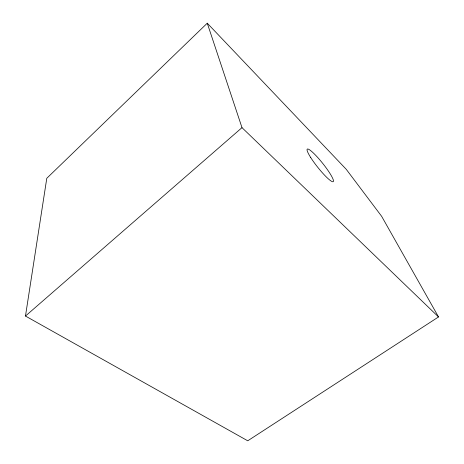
<?xml version="1.0" encoding="UTF-8"?>
<svg xmlns="http://www.w3.org/2000/svg" width="464" height="464" viewBox="0 0 464 464"><rect width="100%" height="100%" fill="white"/><g stroke="black" fill="none" stroke-linecap="round" stroke-linejoin="round"><path stroke-width="0.7" d="M25.474 316.048L46.789 178.286L207.263 23.2L346.219 169.285L381.628 216.288L438.526 316.941L247.735 440.8L25.474 316.048L241.993 127.641L207.263 23.2M241.993 127.641L438.526 316.941M310.747 157.598A20.828 3.161 51.4 0 0 332.984 181.766A20.828 3.161 51.4 0 0 317.069 156.78A20.828 3.161 51.4 0 0 310.747 157.598"/></g></svg>
